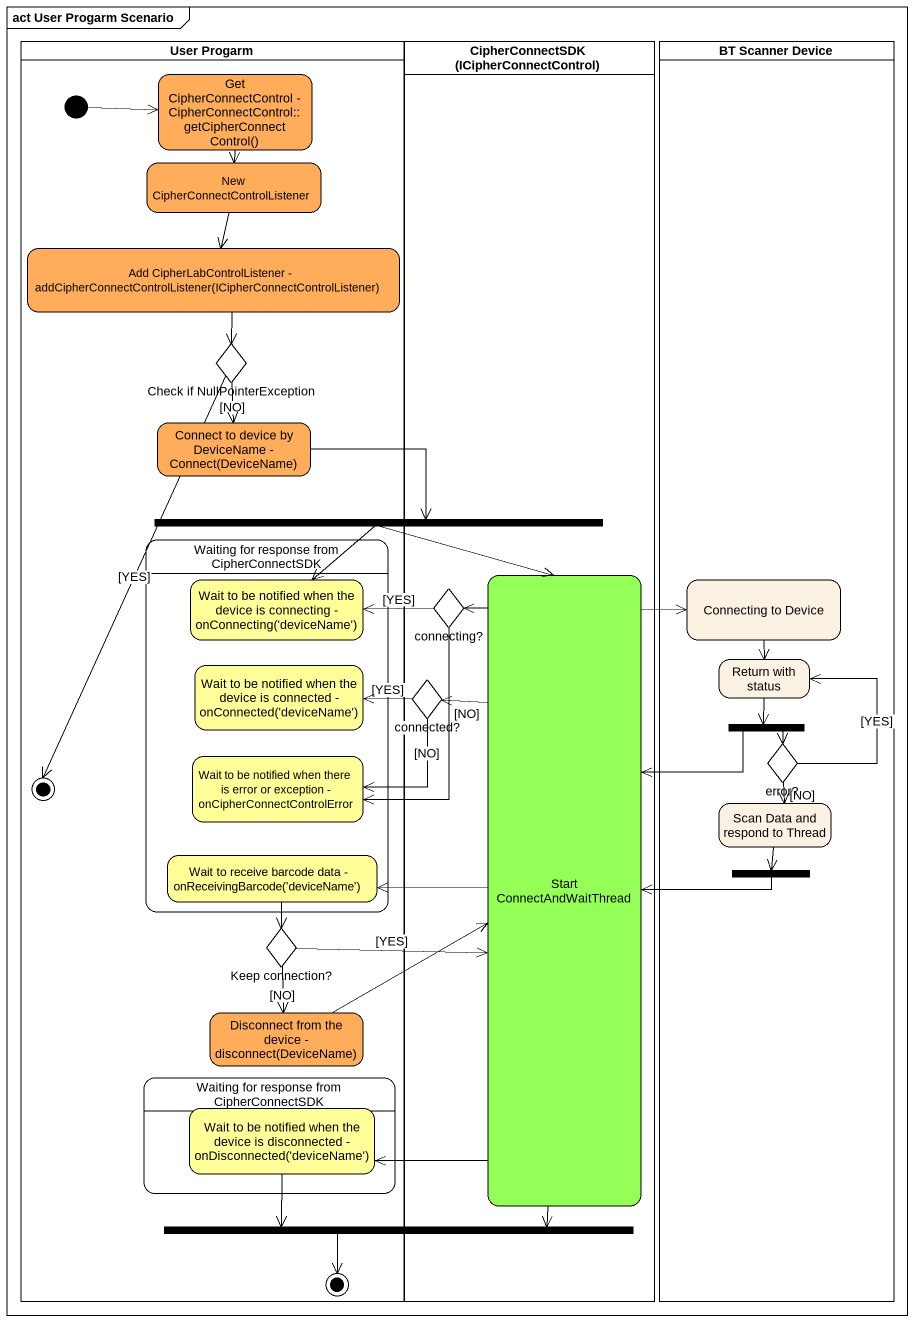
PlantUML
@startuml
mainframe act User Progarm Scenario
hide empty description
state "User Progarm" as User_Progarm <<partition>> {
  state "Get CipherConnectControl - CipherConnectControl::getCipherConnectControl()" as Get_CipherConnectControl #FFAD5B
  state "New CipherConnectControlListener" as New_CipherConnectControlList #FFAD5B
  state "Add CipherLabControlListener - addCipherConnectControlListener(ICipherConnectControlListener)" as Add_CipherLabControlListener #FFAD5B
  state "Check if NullPointerException" as Check_if <<choice>> #A52A00
  state "Connect to device by DeviceName - Connect(DeviceName)" as Connect_to_device_by #FFAD5B
  state "Waiting for response from CipherConnectSDK" as Waiting_for_response_from {
    state "Wait to be notified when the device is connecting - onConnecting('deviceName')" as Wait_to_be_notified_when #FFFE99
    state "Wait to be notified when the device is connected - onConnected('deviceName')" as Wait_to_be_notified_when_2 #FFFE99
    state "Wait to be notified when there is error or exception - onCipherConnectControlError" as Wait_to_be_notified_when_3 #FFFE99
    state "Wait to receive barcode data - onReceivingBarcode('deviceName')" as Wait_to_receive_barcode #FFFE99
  }
  state final1 <<end>>
  state "Keep connection?" as Keep_connection <<choice>> #A52A00
  state "Disconnect from the device - disconnect(DeviceName)" as Disconnect_from_the_device #FFAD5B
  state "Waiting for response from CipherConnectSDK" as Waiting_for_response_from_2 {
    state "Wait to be notified when the device is disconnected - onDisconnected('deviceName')" as Wait_to_be_notified_when_4 #FFFE99
  }
  state final2 <<end>>
  [*] -right-> Get_CipherConnectControl
}
state "CipherConnectSDK (ICipherConnectControl)" as CipherConnectSDK <<partition>> {
  state "connecting?" as connecting <<choice>>
  state "Start ConnectAndWaitThread" as Start_ConnectAndWaitThread #94FF57
  state "connected?" as connected <<choice>>
}
state "BT Scanner Device" as BT_Scanner_Device <<partition>> {
  state "Connecting to Device" as Connecting_to_Device
  state "Return with status" as Return_with_status
  state fork2 <<fork>>
  state "error?" as error <<choice>>
  state "Scan Data and respond to Thread" as Scan_Data_and_respond_to
  state fork3 <<fork>>
}
state fork1 <<fork>>
state fork4 <<join>>
Get_CipherConnectControl --> New_CipherConnectControlList
New_CipherConnectControlList --> Add_CipherLabControlListener
Add_CipherLabControlListener --> Check_if
Check_if --> Connect_to_device_by : [NO]
Check_if --> final1 : [YES]
Connect_to_device_by -right-> fork1
fork1 --> Wait_to_be_notified_when
fork1 --> Start_ConnectAndWaitThread
connecting -left-> Wait_to_be_notified_when : [YES]
connecting --> Wait_to_be_notified_when_3 : [NO]
Start_ConnectAndWaitThread -up-> connecting
Start_ConnectAndWaitThread -up-> Connecting_to_Device
Start_ConnectAndWaitThread -up-> connected
Start_ConnectAndWaitThread -left-> Wait_to_receive_barcode
Start_ConnectAndWaitThread --> Wait_to_be_notified_when_4
Start_ConnectAndWaitThread --> fork4
Connecting_to_Device --> Return_with_status
Return_with_status --> fork2
connected -left-> Wait_to_be_notified_when_2 : [YES]
connected --> Wait_to_be_notified_when_3 : [NO]
fork2 --> Start_ConnectAndWaitThread
fork2 --> error
error -up-> Return_with_status : [YES]
error --> Scan_Data_and_respond_to : [NO]
Scan_Data_and_respond_to --> fork3
Wait_to_receive_barcode --> Keep_connection
fork3 -left-> Start_ConnectAndWaitThread
Keep_connection -right-> Start_ConnectAndWaitThread : [YES]
Keep_connection --> Disconnect_from_the_device : [NO]
Disconnect_from_the_device -right-> Start_ConnectAndWaitThread
Wait_to_be_notified_when_4 --> fork4
fork4 --> final2
@enduml
